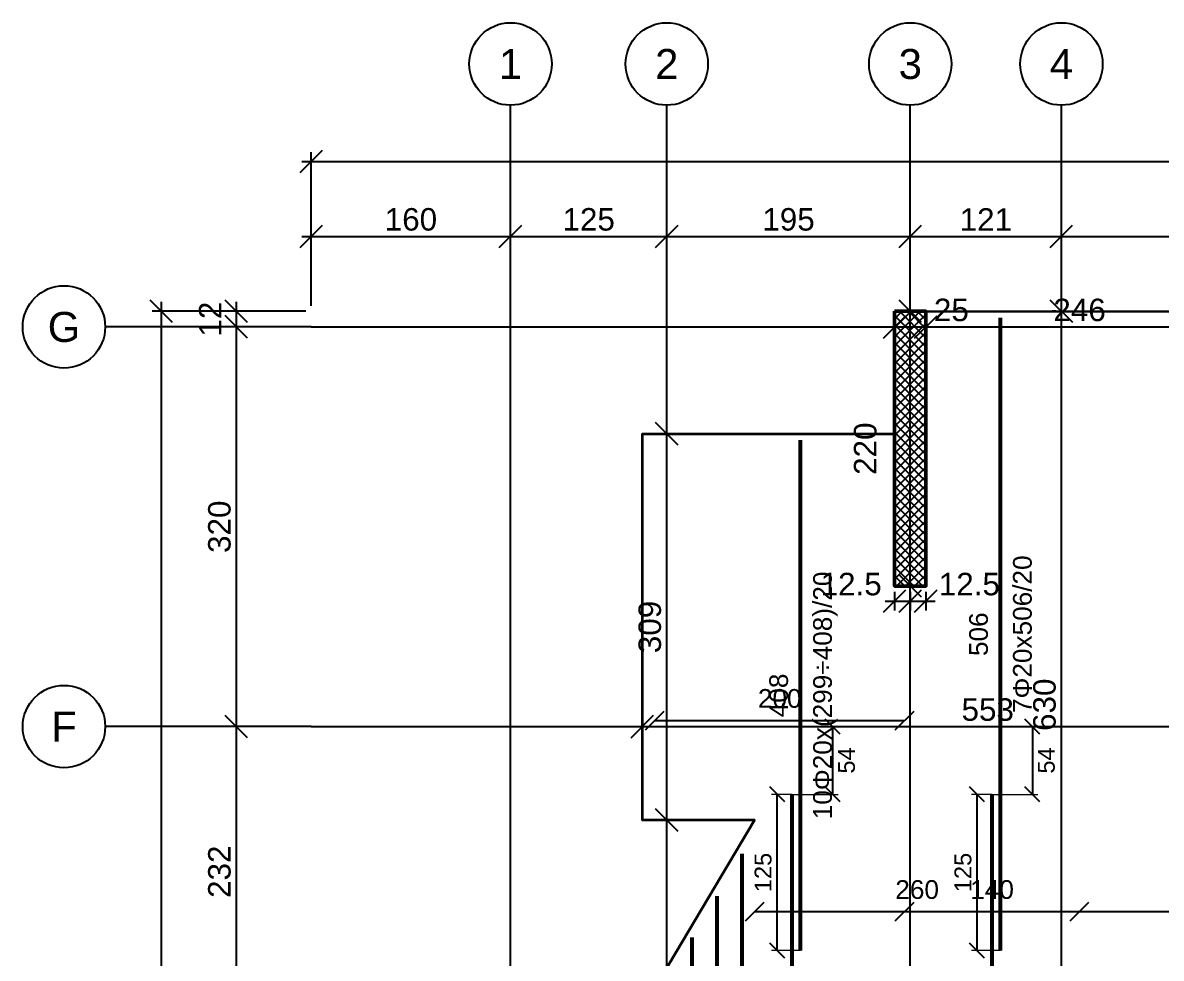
# Model space of a CAD drawing. Header units: millimetres. Extents: x -231 to 4719, y -2977 to 4533.
# Drawn here: x 2688 to 3599, y 1049 to 1798 of the extents above; entities that cross this region are included whole.
import ezdxf
from ezdxf.enums import TextEntityAlignment as Align

# ---------------------------------------------------------------- set-up
doc = ezdxf.new("R2010")
doc.units = ezdxf.units.MM
for name, color, linetype in [('FW_AXIS', 7, 'Continuous'), ('FW_DIM', 7, 'Continuous'), ('FW_WALL_HATCH', 8, 'Continuous'), ('REB_BOT_MESH_Y', 5, 'Continuous'), ('REB_BOT_MESH_Y_AXDIM', 5, 'Continuous'), ('REB_BOT_MESH_Y_LAP', 5, 'Continuous'), ('REB_BOT_MESH_Y_RANGE', 5, 'Continuous'), ('REB_BOT_MESH_Y_TEXT', 5, 'Continuous')]:
    doc.layers.add(name, color=color, linetype=linetype)
doc.layers.add('SLAB', color=3, linetype='Continuous', lineweight=35)
doc.layers.add('WALL', color=1, linetype='Continuous', lineweight=50)
doc.styles.add('REBAR_TXT', font='arial.ttf')
doc.styles.get("Standard").update_dxf_attribs({"font": 'arial.ttf'})
doc.dimstyles.new('FW_DIM', dxfattribs={"dimtxt": 18, "dimasz": 9, "dimexe": 7.5, "dimexo": 4.5, "dimgap": 4.5, "dimtad": 1, "dimdec": 0, "dimtxsty": 'Standard', "dimtsz": 9, "dimcen": 2.5, "dimdle": 7.5, "dimclrd": 256, "dimclre": 256, "dimclrt": 7, "dimazin": 3, "dimtfac": 1, "dimtmove": 2, "dimatfit": 3})
doc.dimstyles.new('REBAR LAP', dxfattribs={"dimtxt": 13.5, "dimasz": 2.5, "dimexe": 4.5, "dimexo": 0, "dimgap": 4.5, "dimtad": 1, "dimdec": 0, "dimtxsty": 'Standard', "dimtsz": 6, "dimcen": 2.5, "dimclrd": 6, "dimclre": 6, "dimclrt": 7, "dimazin": 3, "dimtfac": 1, "dimtmove": 2, "dimatfit": 3, "dimlwd": 25, "dimlwe": 18})
doc.dimstyles.new('REBAR M-200', dxfattribs={"dimtxt": 15, "dimasz": 15, "dimexe": 25, "dimexo": 12.5, "dimgap": 10, "dimtad": 1, "dimdec": 0, "dimtxsty": 'Standard', "dimblk": 'NONE', "dimcen": 50, "dimse1": 1, "dimse2": 1, "dimclrd": 6, "dimclre": 6, "dimclrt": 7, "dimazin": 3, "dimtfac": 1, "dimtmove": 2, "dimatfit": 3, "dimldrblk": 'NONE', "dimlwd": 53})
doc.dimstyles.new('REBAR RANGE', dxfattribs={"dimtxt": 15, "dimasz": 2.5, "dimexe": 0, "dimexo": 0, "dimgap": 10, "dimtad": 1, "dimdec": 0, "dimtxsty": 'Standard', "dimtsz": 7.5, "dimcen": 2.5, "dimse1": 1, "dimse2": 1, "dimclrd": 6, "dimclre": 6, "dimclrt": 7, "dimazin": 3, "dimtfac": 1, "dimtmove": 2, "dimatfit": 3, "dimlwd": 25})

# ---------------------------------------------------------------- blocks, each defined once
blk = doc.blocks.new('*D359')
at = {"color": 6, "lineweight": 53}
blk.add_line((3464.04, -2), (3464.04, 1180.5), dxfattribs=at)
at = {"layer": 'Defpoints'}
for p in [(3464.04, 1180.5), (3464.04, -2), (3464.04, -2)]:
    blk.add_point(p, dxfattribs=at)
at = {"layer": 'REB_BOT_MESH_Y', "color": 7, "insert": (3446.54, 589.25), "char_height": 15, "attachment_point": 5, "rotation": 90}
blk.add_mtext('1182', dxfattribs=at)
blk = doc.blocks.new('_NONE')
blk = doc.blocks.new('*D360')
at = {"color": 6, "lineweight": 53}
blk.add_line((3470.79, 1055.5), (3470.79, 1562), dxfattribs=at)
at = {"layer": 'Defpoints'}
for p in [(3470.79, 1562), (3470.79, 1055.5), (3470.79, 1055.5)]:
    blk.add_point(p, dxfattribs=at)
at = {"layer": 'REB_BOT_MESH_Y', "color": 7, "insert": (3453.29, 1308.75), "char_height": 15, "attachment_point": 5, "rotation": 90}
blk.add_mtext('506', dxfattribs=at)
blk = doc.blocks.new('_OBLIQUE')
at = {"color": 0, "linetype": 'BYBLOCK'}
blk.add_line((-0.5, -0.5), (0.5, 0.5), dxfattribs=at)
blk = doc.blocks.new('*D361')
at = {"color": 6, "lineweight": 18}
for p, q in [((3464.04, 1180.5), (3447.54, 1180.5)), ((3470.79, 1055.5), (3447.54, 1055.5))]:
    blk.add_line(p, q, dxfattribs=at)
at = {"color": 6, "lineweight": 25}
blk.add_line((3452.04, 1055.5), (3452.04, 1180.5), dxfattribs=at)
at = {"layer": 'Defpoints'}
for p in [(3464.04, 1180.5), (3452.04, 1055.5), (3470.79, 1055.5)]:
    blk.add_point(p, dxfattribs=at)
at = {"layer": 'REB_BOT_MESH_Y_LAP', "color": 6, "xscale": 12, "yscale": 12, "rotation": 90}
for p in [(3452.04, 1180.5), (3452.04, 1055.5)]:
    blk.add_blockref('_OBLIQUE', p, dxfattribs=at)
at = {"layer": 'REB_BOT_MESH_Y_LAP', "color": 7, "insert": (3440.79, 1118), "char_height": 13.5, "attachment_point": 5, "rotation": 90}
blk.add_mtext('125', dxfattribs=at)
blk = doc.blocks.new('*D362')
at = {"color": 6, "lineweight": 18}
for p, q in [((3464.04, 1234.82), (3500.79, 1234.82)), ((3464.04, 1180.5), (3500.79, 1180.5))]:
    blk.add_line(p, q, dxfattribs=at)
at = {"color": 6, "lineweight": 25}
blk.add_line((3496.29, 1234.82), (3496.29, 1180.5), dxfattribs=at)
at = {"layer": 'Defpoints'}
for p in [(3464.04, 1234.82), (3496.29, 1234.82), (3464.04, 1180.5)]:
    blk.add_point(p, dxfattribs=at)
at = {"layer": 'REB_BOT_MESH_Y_AXDIM', "color": 6, "xscale": 12, "yscale": 12, "rotation": 90}
for p in [(3496.29, 1234.82), (3496.29, 1180.5)]:
    blk.add_blockref('_OBLIQUE', p, dxfattribs=at)
at = {"layer": 'REB_BOT_MESH_Y_AXDIM', "color": 7, "insert": (3507.54, 1207.66), "char_height": 13.5, "attachment_point": 5, "rotation": 90}
blk.add_mtext('54', dxfattribs=at)
blk = doc.blocks.new('*D367')
at = {"color": 6, "lineweight": 53}
blk.add_line((3304.04, 1), (3304.04, 1180.5), dxfattribs=at)
at = {"layer": 'Defpoints'}
for p in [(3304.04, 1180.5), (3304.04, 1), (3304.04, 1)]:
    blk.add_point(p, dxfattribs=at)
at = {"layer": 'REB_BOT_MESH_Y', "color": 7, "insert": (3286.54, 590.75), "char_height": 15, "attachment_point": 5, "rotation": 90}
blk.add_mtext('1180', dxfattribs=at)
blk = doc.blocks.new('*D368')
at = {"color": 6, "lineweight": 53}
blk.add_line((3310.79, 1055.5), (3310.79, 1464), dxfattribs=at)
at = {"layer": 'Defpoints'}
for p in [(3310.79, 1464), (3310.79, 1055.5), (3310.79, 1055.5)]:
    blk.add_point(p, dxfattribs=at)
at = {"layer": 'REB_BOT_MESH_Y', "color": 7, "insert": (3293.29, 1259.75), "char_height": 15, "attachment_point": 5, "rotation": 90}
blk.add_mtext('408', dxfattribs=at)
blk = doc.blocks.new('*D369')
at = {"color": 6, "lineweight": 18}
for p, q in [((3304.04, 1180.5), (3287.54, 1180.5)), ((3310.79, 1055.5), (3287.54, 1055.5))]:
    blk.add_line(p, q, dxfattribs=at)
at = {"color": 6, "lineweight": 25}
blk.add_line((3292.04, 1055.5), (3292.04, 1180.5), dxfattribs=at)
at = {"layer": 'Defpoints'}
for p in [(3304.04, 1180.5), (3292.04, 1055.5), (3310.79, 1055.5)]:
    blk.add_point(p, dxfattribs=at)
at = {"layer": 'REB_BOT_MESH_Y_LAP', "color": 6, "xscale": 12, "yscale": 12, "rotation": 90}
for p in [(3292.04, 1180.5), (3292.04, 1055.5)]:
    blk.add_blockref('_OBLIQUE', p, dxfattribs=at)
at = {"layer": 'REB_BOT_MESH_Y_LAP', "color": 7, "insert": (3280.79, 1118), "char_height": 13.5, "attachment_point": 5, "rotation": 90}
blk.add_mtext('125', dxfattribs=at)
blk = doc.blocks.new('*D370')
at = {"color": 6, "lineweight": 18}
for p, q in [((3304.04, 1234.82), (3340.79, 1234.82)), ((3304.04, 1180.5), (3340.79, 1180.5))]:
    blk.add_line(p, q, dxfattribs=at)
at = {"color": 6, "lineweight": 25}
blk.add_line((3336.29, 1234.82), (3336.29, 1180.5), dxfattribs=at)
at = {"layer": 'Defpoints'}
for p in [(3304.04, 1234.82), (3336.29, 1234.82), (3304.04, 1180.5)]:
    blk.add_point(p, dxfattribs=at)
at = {"layer": 'REB_BOT_MESH_Y_AXDIM', "color": 6, "xscale": 12, "yscale": 12, "rotation": 90}
for p in [(3336.29, 1234.82), (3336.29, 1180.5)]:
    blk.add_blockref('_OBLIQUE', p, dxfattribs=at)
at = {"layer": 'REB_BOT_MESH_Y_AXDIM', "color": 7, "insert": (3347.54, 1207.66), "char_height": 13.5, "attachment_point": 5, "rotation": 90}
blk.add_mtext('54', dxfattribs=at)
blk = doc.blocks.new('*D377')
at = {"color": 6, "lineweight": 25}
blk.add_line((3274.04, 1086.75), (3534.04, 1086.75), dxfattribs=at)
at = {"layer": 'Defpoints'}
for p in [(3274.04, 1086.75), (3274.04, 1086.75), (3534.04, 1086.75)]:
    blk.add_point(p, dxfattribs=at)
at = {"layer": 'REB_BOT_MESH_Y_RANGE', "color": 6, "xscale": 15, "yscale": 15}
for p in [(3274.04, 1086.75), (3534.04, 1086.75)]:
    blk.add_blockref('_OBLIQUE', p, dxfattribs=at)
at = {"layer": 'REB_BOT_MESH_Y_RANGE', "color": 7, "insert": (3404.04, 1104.25), "char_height": 15, "attachment_point": 5}
blk.add_mtext('260', dxfattribs=at)
blk = doc.blocks.new('*D378')
at = {"color": 6, "lineweight": 25}
blk.add_line((3534.04, 1086.75), (3774.04, 1086.75), dxfattribs=at)
at = {"layer": 'Defpoints'}
for p in [(3534.04, 1086.75), (3534.04, 1086.75), (3774.04, 1086.75)]:
    blk.add_point(p, dxfattribs=at)
at = {"layer": 'REB_BOT_MESH_Y_RANGE', "color": 6, "xscale": 15, "yscale": 15}
for p in [(3534.04, 1086.75), (3774.04, 1086.75)]:
    blk.add_blockref('_OBLIQUE', p, dxfattribs=at)
at = {"layer": 'REB_BOT_MESH_Y_RANGE', "color": 7, "insert": (3654.04, 1104.25), "char_height": 15, "attachment_point": 5}
blk.add_mtext('240', dxfattribs=at)
blk = doc.blocks.new('*D388')
at = {"color": 6, "lineweight": 25}
blk.add_line((3194.04, 1239.75), (3394.04, 1239.75), dxfattribs=at)
at = {"layer": 'Defpoints'}
for p in [(3194.04, 1239.75), (3194.04, 1239.75), (3394.04, 1239.75)]:
    blk.add_point(p, dxfattribs=at)
at = {"layer": 'REB_BOT_MESH_Y_RANGE', "color": 6, "xscale": 15, "yscale": 15}
for p in [(3194.04, 1239.75), (3394.04, 1239.75)]:
    blk.add_blockref('_OBLIQUE', p, dxfattribs=at)
at = {"layer": 'REB_BOT_MESH_Y_RANGE', "color": 7, "insert": (3294.04, 1257.25), "char_height": 15, "attachment_point": 5}
blk.add_mtext('200', dxfattribs=at)
blk = doc.blocks.new('*D391')
at = {"color": 6, "lineweight": 25}
blk.add_line((3394.04, 1086.75), (3534.04, 1086.75), dxfattribs=at)
at = {"layer": 'Defpoints'}
for p in [(3394.04, 1086.75), (3394.04, 1086.75), (3534.04, 1086.75)]:
    blk.add_point(p, dxfattribs=at)
at = {"layer": 'REB_BOT_MESH_Y_RANGE', "color": 6, "xscale": 15, "yscale": 15}
for p in [(3394.04, 1086.75), (3534.04, 1086.75)]:
    blk.add_blockref('_OBLIQUE', p, dxfattribs=at)
at = {"layer": 'REB_BOT_MESH_Y_RANGE', "color": 7, "insert": (3464.04, 1104.25), "char_height": 15, "attachment_point": 5}
blk.add_mtext('140', dxfattribs=at)
blk = doc.blocks.new('*D399')
at = {"color": 6, "lineweight": 53}
blk.add_line((3224.04, 3), (3224.04, 1066), dxfattribs=at)
at = {"layer": 'Defpoints'}
for p in [(3224.04, 1066), (3224.04, 3), (3224.04, 3)]:
    blk.add_point(p, dxfattribs=at)
at = {"layer": 'REB_BOT_MESH_Y', "color": 7, "insert": (3206.54, 534.5), "char_height": 15, "attachment_point": 5, "rotation": 90}
blk.add_mtext('1063', dxfattribs=at)
blk = doc.blocks.new('*D402')
at = {"color": 6, "lineweight": 53}
blk.add_line((3244.04, 2), (3244.04, 1099), dxfattribs=at)
at = {"layer": 'Defpoints'}
for p in [(3244.04, 1099), (3244.04, 2), (3244.04, 2)]:
    blk.add_point(p, dxfattribs=at)
at = {"layer": 'REB_BOT_MESH_Y', "color": 7, "insert": (3226.54, 550.5), "char_height": 15, "attachment_point": 5, "rotation": 90}
blk.add_mtext('1097', dxfattribs=at)
blk = doc.blocks.new('*D403')
at = {"color": 6, "lineweight": 53}
blk.add_line((3264.04, 2), (3264.04, 1133), dxfattribs=at)
at = {"layer": 'Defpoints'}
for p in [(3264.04, 1133), (3264.04, 2), (3264.04, 2)]:
    blk.add_point(p, dxfattribs=at)
at = {"layer": 'REB_BOT_MESH_Y', "color": 7, "insert": (3246.54, 567.5), "char_height": 15, "attachment_point": 5, "rotation": 90}
blk.add_mtext('1131', dxfattribs=at)
blk = doc.blocks.new('*D414')
for p, q in [((3386.03, 1342.79), (3386.03, 1327.79)), ((3398.55, 1342.79), (3398.55, 1327.79)), ((3378.53, 1335.29), (3406.05, 1335.29))]:
    blk.add_line(p, q)
at = {"layer": 'Defpoints'}
for p in [(3386.03, 1347.29), (3398.55, 1347.29), (3386.03, 1335.29)]:
    blk.add_point(p, dxfattribs=at)
at = {"layer": 'FW_DIM', "xscale": 18, "yscale": 18}
for p in [(3386.03, 1335.29), (3398.55, 1335.29)]:
    blk.add_blockref('_OBLIQUE', p, dxfattribs=at)
at = {"layer": 'FW_DIM', "color": 7, "insert": (3351.23, 1348.79), "char_height": 18, "attachment_point": 5}
blk.add_mtext('12.5', dxfattribs=at)
blk = doc.blocks.new('*D415')
for p, q in [((3398.55, 1342.79), (3398.55, 1327.79)), ((3411.06, 1342.79), (3411.06, 1327.79)), ((3391.05, 1335.29), (3418.56, 1335.29))]:
    blk.add_line(p, q)
at = {"layer": 'Defpoints'}
for p in [(3398.55, 1347.29), (3411.06, 1347.29), (3398.55, 1335.29)]:
    blk.add_point(p, dxfattribs=at)
at = {"layer": 'FW_DIM', "xscale": 18, "yscale": 18}
for p in [(3398.55, 1335.29), (3411.06, 1335.29)]:
    blk.add_blockref('_OBLIQUE', p, dxfattribs=at)
at = {"layer": 'FW_DIM', "color": 7, "insert": (3445.86, 1348.79), "char_height": 18, "attachment_point": 5}
blk.add_mtext('12.5', dxfattribs=at)
blk = doc.blocks.new('*D467')
for p, q in [((3184.05, 1239.32), (3184.05, 1242.32)), ((3737.06, 1239.32), (3737.06, 1242.32)), ((3176.55, 1234.82), (3744.56, 1234.82))]:
    blk.add_line(p, q)
at = {"layer": 'Defpoints'}
for p in [(3184.05, 1234.82), (3184.05, 1234.82), (3737.06, 1234.82)]:
    blk.add_point(p, dxfattribs=at)
at = {"layer": 'FW_DIM', "xscale": 18, "yscale": 18}
for p in [(3184.05, 1234.82), (3737.06, 1234.82)]:
    blk.add_blockref('_OBLIQUE', p, dxfattribs=at)
at = {"layer": 'FW_DIM', "color": 7, "insert": (3460.55, 1248.32), "char_height": 18, "attachment_point": 5}
blk.add_mtext('553', dxfattribs=at)
blk = doc.blocks.new('*D470')
for p, q in [((3386.03, 1559.28), (3386.03, 1562.28)), ((3411.06, 1559.28), (3411.06, 1562.28)), ((3378.53, 1554.78), (3418.56, 1554.78))]:
    blk.add_line(p, q)
at = {"layer": 'Defpoints'}
for p in [(3386.03, 1554.78), (3386.03, 1554.78), (3411.06, 1554.78)]:
    blk.add_point(p, dxfattribs=at)
at = {"layer": 'FW_DIM', "xscale": 18, "yscale": 18}
for p in [(3386.03, 1554.78), (3411.06, 1554.78)]:
    blk.add_blockref('_OBLIQUE', p, dxfattribs=at)
at = {"layer": 'FW_DIM', "color": 7, "insert": (3431.46, 1568.28), "char_height": 18, "attachment_point": 5}
blk.add_mtext('25', dxfattribs=at)
blk = doc.blocks.new('*D471')
for p, q in [((3411.06, 1559.28), (3411.06, 1562.28)), ((3657.08, 1559.28), (3657.08, 1562.28)), ((3403.56, 1554.78), (3664.58, 1554.78))]:
    blk.add_line(p, q)
at = {"layer": 'Defpoints'}
for p in [(3411.06, 1554.78), (3411.06, 1554.78), (3657.08, 1554.78)]:
    blk.add_point(p, dxfattribs=at)
at = {"layer": 'FW_DIM', "xscale": 18, "yscale": 18}
for p in [(3411.06, 1554.78), (3657.08, 1554.78)]:
    blk.add_blockref('_OBLIQUE', p, dxfattribs=at)
at = {"layer": 'FW_DIM', "color": 7, "insert": (3534.07, 1568.28), "char_height": 18, "attachment_point": 5}
blk.add_mtext('246', dxfattribs=at)
blk = doc.blocks.new('*D483')
for p, q in [((3203.6, 1152.44), (3203.6, 1476.69)), ((3199.1, 1469.19), (3196.1, 1469.19)), ((3199.1, 1159.94), (3196.1, 1159.94))]:
    blk.add_line(p, q)
at = {"layer": 'Defpoints'}
for p in [(3203.6, 1469.19), (3203.6, 1159.94), (3203.6, 1159.94)]:
    blk.add_point(p, dxfattribs=at)
at = {"layer": 'FW_DIM', "xscale": 18, "yscale": 18, "rotation": 90}
for p in [(3203.6, 1469.19), (3203.6, 1159.94)]:
    blk.add_blockref('_OBLIQUE', p, dxfattribs=at)
at = {"layer": 'FW_DIM', "color": 7, "insert": (3190.1, 1314.56), "char_height": 18, "attachment_point": 5, "rotation": 90}
blk.add_mtext('309', dxfattribs=at)
blk = doc.blocks.new('*D484')
for p, q in [((3398.55, -13.69), (3398.55, 1354.79)), ((3394.05, 1347.29), (3391.05, 1347.29)), ((3394.05, -6.19), (3391.05, -6.19))]:
    blk.add_line(p, q)
at = {"layer": 'Defpoints'}
for p in [(3398.55, 1347.29), (3398.55, -6.19), (3398.55, -6.19)]:
    blk.add_point(p, dxfattribs=at)
at = {"layer": 'FW_DIM', "xscale": 18, "yscale": 18, "rotation": 90}
for p in [(3398.55, 1347.29), (3398.55, -6.19)]:
    blk.add_blockref('_OBLIQUE', p, dxfattribs=at)
at = {"layer": 'FW_DIM', "color": 7, "insert": (3385.05, 670.55), "char_height": 18, "attachment_point": 5, "rotation": 90}
blk.add_mtext('1353', dxfattribs=at)
blk = doc.blocks.new('*D485')
for p, q in [((3398.55, 1339.79), (3398.55, 1574.79)), ((3394.05, 1567.29), (3391.05, 1567.29)), ((3394.05, 1347.29), (3391.05, 1347.29))]:
    blk.add_line(p, q)
at = {"layer": 'Defpoints'}
for p in [(3398.55, 1567.29), (3398.55, 1347.29), (3398.55, 1347.29)]:
    blk.add_point(p, dxfattribs=at)
at = {"layer": 'FW_DIM', "xscale": 18, "yscale": 18, "rotation": 90}
for p in [(3398.55, 1567.29), (3398.55, 1347.29)]:
    blk.add_blockref('_OBLIQUE', p, dxfattribs=at)
at = {"layer": 'FW_DIM', "color": 7, "insert": (3362.55, 1457.29), "char_height": 18, "attachment_point": 5, "rotation": 90}
blk.add_mtext('220', dxfattribs=at)
blk = doc.blocks.new('*D490')
for p, q in [((3519.57, 929.82), (3519.57, 1574.77)), ((3515.07, 1567.27), (3512.07, 1567.27)), ((3515.07, 937.32), (3512.07, 937.32))]:
    blk.add_line(p, q)
at = {"layer": 'Defpoints'}
for p in [(3519.57, 1567.27), (3519.57, 937.32), (3519.57, 937.32)]:
    blk.add_point(p, dxfattribs=at)
at = {"layer": 'FW_DIM', "xscale": 18, "yscale": 18, "rotation": 90}
for p in [(3519.57, 1567.27), (3519.57, 937.32)]:
    blk.add_blockref('_OBLIQUE', p, dxfattribs=at)
at = {"layer": 'FW_DIM', "color": 7, "insert": (3506.07, 1252.3), "char_height": 18, "attachment_point": 5, "rotation": 90}
blk.add_mtext('630', dxfattribs=at)
blk = doc.blocks.new('*D513')
for p, q in [((2919.04, 1571.79), (2919.04, 1634.79)), ((3078.54, 1571.79), (3078.54, 1634.79)), ((2911.54, 1627.29), (3086.04, 1627.29))]:
    blk.add_line(p, q)
at = {"layer": 'Defpoints'}
for p in [(2919.04, 1627.29), (2919.04, 1567.29), (3078.54, 1567.29)]:
    blk.add_point(p, dxfattribs=at)
at = {"layer": 'FW_DIM', "xscale": 18, "yscale": 18}
for p in [(2919.04, 1627.29), (3078.54, 1627.29)]:
    blk.add_blockref('_OBLIQUE', p, dxfattribs=at)
at = {"layer": 'FW_DIM', "color": 7, "insert": (2998.79, 1640.79), "char_height": 18, "attachment_point": 5}
blk.add_mtext('160', dxfattribs=at)
blk = doc.blocks.new('*D514')
for p, q in [((3078.54, 1571.79), (3078.54, 1634.79)), ((3203.64, 1571.79), (3203.64, 1634.79)), ((3071.04, 1627.29), (3211.14, 1627.29))]:
    blk.add_line(p, q)
at = {"layer": 'Defpoints'}
for p in [(3078.54, 1627.29), (3078.54, 1567.29), (3203.64, 1567.29)]:
    blk.add_point(p, dxfattribs=at)
at = {"layer": 'FW_DIM', "xscale": 18, "yscale": 18}
for p in [(3078.54, 1627.29), (3203.64, 1627.29)]:
    blk.add_blockref('_OBLIQUE', p, dxfattribs=at)
at = {"layer": 'FW_DIM', "color": 7, "insert": (3141.09, 1640.79), "char_height": 18, "attachment_point": 5}
blk.add_mtext('125', dxfattribs=at)
blk = doc.blocks.new('*D515')
for p, q in [((3203.64, 1571.79), (3203.64, 1634.79)), ((3398.54, 1571.79), (3398.54, 1634.79)), ((3196.14, 1627.29), (3406.04, 1627.29))]:
    blk.add_line(p, q)
at = {"layer": 'Defpoints'}
for p in [(3203.64, 1627.29), (3203.64, 1567.29), (3398.54, 1567.29)]:
    blk.add_point(p, dxfattribs=at)
at = {"layer": 'FW_DIM', "xscale": 18, "yscale": 18}
for p in [(3203.64, 1627.29), (3398.54, 1627.29)]:
    blk.add_blockref('_OBLIQUE', p, dxfattribs=at)
at = {"layer": 'FW_DIM', "color": 7, "insert": (3301.09, 1640.79), "char_height": 18, "attachment_point": 5}
blk.add_mtext('195', dxfattribs=at)
blk = doc.blocks.new('*D516')
for p, q in [((3398.54, 1571.79), (3398.54, 1634.79)), ((3519.54, 1571.79), (3519.54, 1634.79)), ((3391.04, 1627.29), (3527.04, 1627.29))]:
    blk.add_line(p, q)
at = {"layer": 'Defpoints'}
for p in [(3398.54, 1627.29), (3398.54, 1567.29), (3519.54, 1567.29)]:
    blk.add_point(p, dxfattribs=at)
at = {"layer": 'FW_DIM', "xscale": 18, "yscale": 18}
for p in [(3398.54, 1627.29), (3519.54, 1627.29)]:
    blk.add_blockref('_OBLIQUE', p, dxfattribs=at)
at = {"layer": 'FW_DIM', "color": 7, "insert": (3459.04, 1640.79), "char_height": 18, "attachment_point": 5}
blk.add_mtext('121', dxfattribs=at)
blk = doc.blocks.new('*D517')
for p, q in [((3519.54, 1571.79), (3519.54, 1634.79)), ((3747.14, 1571.79), (3747.14, 1634.79)), ((3512.04, 1627.29), (3754.64, 1627.29))]:
    blk.add_line(p, q)
at = {"layer": 'Defpoints'}
for p in [(3519.54, 1627.29), (3519.54, 1567.29), (3747.14, 1567.29)]:
    blk.add_point(p, dxfattribs=at)
at = {"layer": 'FW_DIM', "xscale": 18, "yscale": 18}
for p in [(3519.54, 1627.29), (3747.14, 1627.29)]:
    blk.add_blockref('_OBLIQUE', p, dxfattribs=at)
at = {"layer": 'FW_DIM', "color": 7, "insert": (3633.34, 1640.79), "char_height": 18, "attachment_point": 5}
blk.add_mtext('228', dxfattribs=at)
blk = doc.blocks.new('*D529')
for p, q in [((2911.54, 1687.29), (4495.58, 1687.29)), ((2919.04, 1571.79), (2919.04, 1694.79)), ((4488.08, 1571.79), (4488.08, 1694.79))]:
    blk.add_line(p, q)
at = {"layer": 'Defpoints'}
for p in [(2919.04, 1687.29), (2919.04, 1567.29), (4488.08, 1567.29)]:
    blk.add_point(p, dxfattribs=at)
at = {"layer": 'FW_DIM', "xscale": 18, "yscale": 18}
for p in [(2919.04, 1687.29), (4488.08, 1687.29)]:
    blk.add_blockref('_OBLIQUE', p, dxfattribs=at)
at = {"layer": 'FW_DIM', "color": 7, "insert": (3703.56, 1700.79), "char_height": 18, "attachment_point": 5}
blk.add_mtext('1569', dxfattribs=at)
blk = doc.blocks.new('*D535')
for p, q in [((2859.04, 994.9), (2859.04, 1242.3)), ((2914.54, 1234.8), (2851.54, 1234.8)), ((2914.54, 1002.4), (2851.54, 1002.4))]:
    blk.add_line(p, q)
at = {"layer": 'Defpoints'}
for p in [(2919.04, 1234.8), (2859.04, 1002.4), (2919.04, 1002.4)]:
    blk.add_point(p, dxfattribs=at)
at = {"layer": 'FW_DIM', "xscale": 18, "yscale": 18, "rotation": 90}
for p in [(2859.04, 1234.8), (2859.04, 1002.4)]:
    blk.add_blockref('_OBLIQUE', p, dxfattribs=at)
at = {"layer": 'FW_DIM', "color": 7, "insert": (2845.54, 1118.6), "char_height": 18, "attachment_point": 5, "rotation": 90}
blk.add_mtext('232', dxfattribs=at)
blk = doc.blocks.new('*D536')
for p, q in [((2859.04, 1227.3), (2859.04, 1562.3)), ((2914.54, 1554.8), (2851.54, 1554.8)), ((2914.54, 1234.8), (2851.54, 1234.8))]:
    blk.add_line(p, q)
at = {"layer": 'Defpoints'}
for p in [(2919.04, 1554.8), (2859.04, 1234.8), (2919.04, 1234.8)]:
    blk.add_point(p, dxfattribs=at)
at = {"layer": 'FW_DIM', "xscale": 18, "yscale": 18, "rotation": 90}
for p in [(2859.04, 1554.8), (2859.04, 1234.8)]:
    blk.add_blockref('_OBLIQUE', p, dxfattribs=at)
at = {"layer": 'FW_DIM', "color": 7, "insert": (2845.54, 1394.8), "char_height": 18, "attachment_point": 5, "rotation": 90}
blk.add_mtext('320', dxfattribs=at)
blk = doc.blocks.new('*D537')
for p, q in [((2859.04, 1547.3), (2859.04, 1574.8)), ((2914.54, 1567.3), (2851.54, 1567.3)), ((2914.54, 1554.8), (2851.54, 1554.8))]:
    blk.add_line(p, q)
at = {"layer": 'Defpoints'}
for p in [(2919.04, 1567.3), (2859.04, 1554.8), (2919.04, 1554.8)]:
    blk.add_point(p, dxfattribs=at)
at = {"layer": 'FW_DIM', "xscale": 18, "yscale": 18, "rotation": 90}
for p in [(2859.04, 1567.3), (2859.04, 1554.8)]:
    blk.add_blockref('_OBLIQUE', p, dxfattribs=at)
at = {"layer": 'FW_DIM', "color": 7, "insert": (2838.04, 1561.05), "char_height": 18, "attachment_point": 5, "rotation": 90}
blk.add_mtext('12', dxfattribs=at)
blk = doc.blocks.new('*D546')
for p, q in [((2799.04, -30.2), (2799.04, 1574.79)), ((2914.54, 1567.29), (2791.54, 1567.29)), ((2914.54, -22.7), (2791.54, -22.7))]:
    blk.add_line(p, q)
at = {"layer": 'Defpoints'}
for p in [(2919.04, 1567.29), (2799.04, -22.7), (2919.04, -22.7)]:
    blk.add_point(p, dxfattribs=at)
at = {"layer": 'FW_DIM', "xscale": 18, "yscale": 18, "rotation": 90}
for p in [(2799.04, 1567.29), (2799.04, -22.7)]:
    blk.add_blockref('_OBLIQUE', p, dxfattribs=at)
at = {"layer": 'FW_DIM', "color": 7, "insert": (2785.54, 772.3), "char_height": 18, "attachment_point": 5, "rotation": 90}
blk.add_mtext('1590', dxfattribs=at)

msp = doc.modelspace()

# ---------------------------------------------------------------- hatches: boundary and pattern name
at = {"layer": 'FW_WALL_HATCH'}
h = msp.add_hatch(dxfattribs=at)
h.set_pattern_fill('ANSI37', scale=1.6)
h.paths.add_polyline_path([(3386.03, 1567.29), (3411.06, 1567.29), (3411.06, 1347.29), (3386.03, 1347.29), (3386.03, 1567.29)])

# ---------------------------------------------------------------- linework, layer by layer
at = {"layer": 'FW_AXIS', "linetype": 'CONTINUOUS'}
for p, q in [((3078.54, 1567.29), (3078.54, 1732.29)), ((3203.6, 1567.29), (3203.6, 1732.29)), ((3398.55, 1567.29), (3398.55, 1732.29)), ((3519.57, 1567.29), (3519.57, 1732.29)), ((2919.04, 1554.78), (2754.04, 1554.78)), ((2919.04, 1234.82), (2754.04, 1234.82))]:
    msp.add_line(p, q, dxfattribs=at)
at = {"layer": 'FW_AXIS', "color": 8}
for p, q in [((3078.54, -22.7), (3078.54, 1567.29)), ((3203.6, -22.7), (3203.6, 1567.29)), ((3398.55, -22.7), (3398.55, 1567.29)), ((3519.57, -22.7), (3519.57, 1567.29)), ((2919.04, 1554.78), (4488.08, 1554.78)), ((2919.04, 1234.82), (4488.08, 1234.82))]:
    msp.add_line(p, q, dxfattribs=at)
at = {"layer": 'FW_AXIS'}
for centre in [(3078.54, 1765.29), (3203.6, 1765.29), (3398.55, 1765.29), (3519.57, 1765.29), (2721.04, 1554.78), (2721.04, 1234.82)]:
    msp.add_circle(centre, 33, dxfattribs=at)
at = {"layer": 'SLAB'}
msp.add_lwpolyline([(3386.03, 1567.29), (4286.04, 1567.16), (4286.03, 1469.29), (4488.03, 1469.29), (4488.03, 965.31), (4286.04, 965.31), (4286.04, 579.33), (4488.08, 579.33), (4488.08, 75.3), (4286.04, 75.3), (4286.04, -22.7), (3066.04, 0), (3066.04, 97.95), (2919.04, 97.95), (2919.04, 864.29), (3121.24, 864.29), (3121.24, 902.97), (3273.95, 1159.94), (3184.05, 1159.94), (3184.05, 1469.19), (3386.03, 1469.19), (3386.03, 1567.29)], dxfattribs=at)
at = {"layer": 'WALL'}
msp.add_lwpolyline([(3386.03, 1567.29), (3411.06, 1567.29), (3411.06, 1347.29), (3386.03, 1347.29)], close=True, dxfattribs=at)

# ---------------------------------------------------------------- texts
at = {"layer": 'FW_AXIS', "color": 7, "style": 'REBAR_TXT'}
for s, p in [('1', (3078.54, 1765.29)), ('2', (3203.6, 1765.29)), ('3', (3398.55, 1765.29)), ('4', (3519.57, 1765.29)), ('G', (2721.04, 1554.78)), ('F', (2721.04, 1234.82))]:
    msp.add_text(s, height=24, dxfattribs=at).set_placement(p, align=Align.MIDDLE_CENTER)
at = {"layer": 'REB_BOT_MESH_Y_TEXT', "color": 7, "style": 'REBAR_TXT'}
for s, p in [('7Φ20x506/20', (3480.79, 1308.75)), ('10Φ20x(299÷408)/20', (3320.79, 1259.75))]:
    msp.add_text(s, height=15, rotation=90, dxfattribs=at).set_placement(p, align=Align.TOP_CENTER)

# ---------------------------------------------------------------- dimensions: what is measured, and where the dimension line sits
at = {"layer": 'FW_DIM'}
for base, p1, p2, picture, middle in [((2919.04, 1687.29), (2919.04, 1567.29), (4488.08, 1567.29), '*D529', (3703.56, 1700.79)), ((2919.0398754, 1627.29384909), (2919.0398754, 1567.29384909), (3078.5398754, 1567.29384909), '*D513', (2998.7898754, 1640.79384909)), ((3078.54, 1627.29), (3078.54, 1567.29), (3203.64, 1567.29), '*D514', (3141.09, 1640.79)), ((3203.64, 1627.29), (3203.64, 1567.29), (3398.54, 1567.29), '*D515', (3301.09, 1640.79)), ((3398.54, 1627.29), (3398.54, 1567.29), (3519.54, 1567.29), '*D516', (3459.04, 1640.79)), ((3519.54, 1627.29), (3519.54, 1567.29), (3747.14, 1567.29), '*D517', (3633.34, 1640.79))]:
    dim = msp.add_linear_dim(base=base, p1=p1, p2=p2, dimstyle='FW_DIM', dxfattribs=at)
    dim.commit()
    dim.dimension.update_dxf_attribs({"geometry": picture, "text_midpoint": middle})
for base, p1, p2, text, picture, middle in [((3386.03, 1554.78), (3386.03, 1554.78), (3411.06, 1554.78), '25', '*D470', (3431.46, 1568.28)), ((3411.06, 1554.78), (3411.06, 1554.78), (3657.08, 1554.78), '246', '*D471', (3534.07, 1568.28)), ((3386.03, 1335.29), (3386.03, 1347.29), (3398.55, 1347.29), '12.5', '*D414', (3351.23, 1348.79)), ((3398.55, 1335.29), (3398.55, 1347.29), (3411.06, 1347.29), '12.5', '*D415', (3445.86, 1348.79)), ((3184.05, 1234.82), (3184.05, 1234.82), (3737.06, 1234.82), '553', '*D467', (3460.55, 1248.32))]:
    dim = msp.add_linear_dim(base=base, p1=p1, p2=p2, text=text, dimstyle='FW_DIM', override={"dimtmove": 2}, dxfattribs=at)
    dim.commit()
    dim.dimension.update_dxf_attribs({"geometry": picture, "text_midpoint": middle, "dimtype": 160})
for base, p1, p2, picture, middle in [((2799.04, -22.7), (2919.04, -22.7), (2919.04, 1567.29), '*D546', (2785.54, 772.3)), ((2859.0398754, 1554.8), (2919.0398754, 1554.8), (2919.0398754, 1567.3), '*D537', (2838.0398754, 1561.05)), ((2859.04, 1234.8), (2919.04, 1234.8), (2919.04, 1554.8), '*D536', (2845.54, 1394.8)), ((2859.04, 1002.4), (2919.04, 1002.4), (2919.04, 1234.8), '*D535', (2845.54, 1118.6))]:
    dim = msp.add_linear_dim(base=base, p1=p1, p2=p2, angle=90, dimstyle='FW_DIM', dxfattribs=at)
    dim.commit()
    dim.dimension.update_dxf_attribs({"geometry": picture, "text_midpoint": middle})
for base, p1, p2, text, picture, middle in [((3398.55, 1347.29), (3398.55, 1347.29), (3398.55, 1567.29), '220', '*D485', (3362.55, 1457.29)), ((3519.57, 937.32), (3519.57, 937.32), (3519.57, 1567.27), '630', '*D490', (3506.07, 1252.3)), ((3203.6, 1159.94), (3203.6, 1159.94), (3203.6, 1469.19), '309', '*D483', (3190.1, 1314.56)), ((3398.55, -6.19), (3398.55, -6.19), (3398.55, 1347.29), '1353', '*D484', (3385.05, 670.55))]:
    dim = msp.add_linear_dim(base=base, p1=p1, p2=p2, angle=90, text=text, dimstyle='FW_DIM', override={"dimtmove": 2}, dxfattribs=at)
    dim.commit()
    dim.dimension.update_dxf_attribs({"geometry": picture, "text_midpoint": middle, "dimtype": 160})
at = {"layer": 'REB_BOT_MESH_Y'}
for base, p1, p2, picture, middle in [((3470.7898754, 1055.5), (3470.7898754, 1055.5), (3470.7898754, 1562), '*D360', (3453.2898754, 1308.75)), ((3310.7898754, 1055.5), (3310.7898754, 1055.5), (3310.7898754, 1464), '*D368', (3293.2898754, 1259.75)), ((3304.0398754, 1), (3304.0398754, 1), (3304.0398754, 1180.5), '*D367', (3286.5398754, 590.75)), ((3464.0398754, -2), (3464.0398754, -2), (3464.0398754, 1180.5), '*D359', (3446.5398754, 589.25)), ((3264.04, 2), (3264.04, 2), (3264.04, 1133), '*D403', (3246.54, 567.5)), ((3244.04, 2), (3244.04, 2), (3244.04, 1099), '*D402', (3226.54, 550.5)), ((3224.04, 3), (3224.04, 3), (3224.04, 1066), '*D399', (3206.54, 534.5))]:
    dim = msp.add_linear_dim(base=base, p1=p1, p2=p2, angle=90, dimstyle='REBAR M-200', dxfattribs=at)
    dim.commit()
    dim.dimension.update_dxf_attribs({"geometry": picture, "text_midpoint": middle})
at = {"layer": 'REB_BOT_MESH_Y_AXDIM'}
for base, p1, p2, picture, middle in [((3336.29, 1234.82), (3304.04, 1234.82), (3304.04, 1180.5), '*D370', (3347.54, 1207.66)), ((3496.29, 1234.82), (3464.04, 1234.82), (3464.04, 1180.5), '*D362', (3507.54, 1207.66))]:
    dim = msp.add_linear_dim(base=base, p1=p1, p2=p2, angle=90, dimstyle='REBAR LAP', dxfattribs=at)
    dim.commit()
    dim.dimension.update_dxf_attribs({"geometry": picture, "text_midpoint": middle})
at = {"layer": 'REB_BOT_MESH_Y_LAP'}
for base, p1, p2, picture, middle in [((3292.04, 1055.5), (3310.79, 1055.5), (3304.04, 1180.5), '*D369', (3280.79, 1118)), ((3452.04, 1055.5), (3470.79, 1055.5), (3464.04, 1180.5), '*D361', (3440.79, 1118))]:
    dim = msp.add_linear_dim(base=base, p1=p1, p2=p2, angle=90, dimstyle='REBAR LAP', dxfattribs=at)
    dim.commit()
    dim.dimension.update_dxf_attribs({"geometry": picture, "text_midpoint": middle})
at = {"layer": 'REB_BOT_MESH_Y_RANGE'}
for base, p1, p2, picture, middle in [((3194.04, 1239.75), (3194.04, 1239.75), (3394.04, 1239.75), '*D388', (3294.04, 1257.25)), ((3274.04, 1086.75), (3274.04, 1086.75), (3534.04, 1086.75), '*D377', (3404.04, 1104.25)), ((3394.04, 1086.75), (3394.04, 1086.75), (3534.04, 1086.75), '*D391', (3464.04, 1104.25)), ((3534.04, 1086.75), (3534.04, 1086.75), (3774.04, 1086.75), '*D378', (3654.04, 1104.25))]:
    dim = msp.add_linear_dim(base=base, p1=p1, p2=p2, dimstyle='REBAR RANGE', dxfattribs=at)
    dim.commit()
    dim.dimension.update_dxf_attribs({"geometry": picture, "text_midpoint": middle})

doc.saveas('drawing.dxf')
